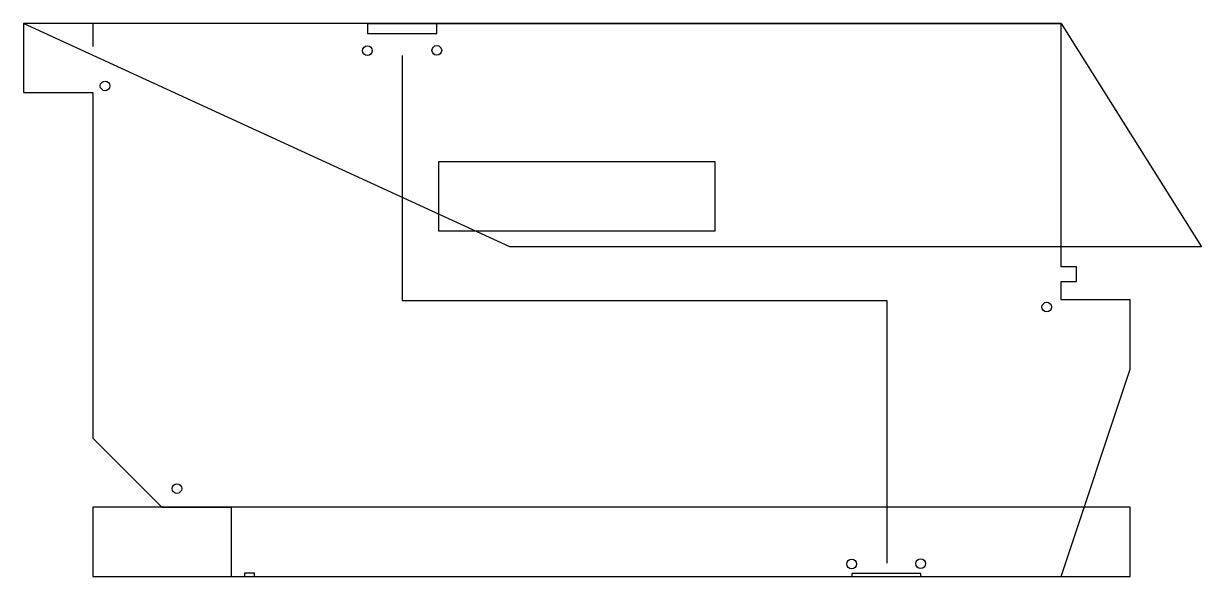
# Model space of a CAD drawing. Extents: x -5029 to 12000, y -3816 to 4185.
import ezdxf

# ---------------------------------------------------------------- set-up
doc = ezdxf.new("R2010")
doc.units = 0

msp = doc.modelspace()

# ---------------------------------------------------------------- linework, layer by layer
at = {"layer": 'avoid_zone', "color": 0}
msp.add_lwpolyline([(971, 2185), (971, 1185), (4971, 1185), (4971, 2185)], close=True, dxfattribs=at)
at = {"layer": 'drivable_zone', "color": 0}
for p, q in [((-29, 4185), (9971, 4185)), ((9971, 4185), (-29, 4185))]:
    msp.add_line(p, q, dxfattribs=at)
msp.add_lwpolyline([(-29, 4185), (-5029, 4185), (-5029, 3185), (-4029, 3185), (-4029, -1815), (-3029, -2815), (-2029, -2815), (-2029, -3815), (-1830, -3815), (-1830, -3763), (-1695, -3763), (-1695, -3816), (-1029, -3815), (9971, -3815), (10971, -815), (10971, 185), (9971, 185), (9971, 453), (10192, 453), (10192, 663), (9972, 663), (9971, 1185), (9971, 4185), (-29, 4185)], dxfattribs=at)
at = {"layer": 'exclusion_zone', "color": 0}
msp.add_lwpolyline([(10971, -2815), (-4029, -2815), (-4029, -3815), (10971, -3815)], close=True, dxfattribs=at)
at = {"layer": 'free_space', "color": 0}
msp.add_lwpolyline([(2000, 952), (-5029, 4185), (-5029, 3185), (-4029, 3185), (-4029, -1815), (-3029, -2815), (-2029, -2815), (-2029, -3815), (-1830, -3815), (-1830, -3763), (-1695, -3763), (-1695, -3816), (-1029, -3815), (9971, -3815), (10971, -815), (10971, 185), (9971, 185), (9971, 453), (10192, 453), (10192, 663), (9972, 663), (9971, 1185), (9971, 4185), (-29, 4185), (9971, 4185), (12000, 952)], close=True, dxfattribs=at)
at = {"layer": 'paths', "color": 0}
msp.add_lwpolyline([(443, 3723), (443, 175), (7453, 175), (7453, -3623)], dxfattribs=at)
at = {"layer": 'poles', "color": 0}
for centre in [(-57, 3792), (946, 3796), (-3850, 3283), (9764, 82), (-2812, -2544), (6943, -3635), (7942, -3630)]:
    msp.add_circle(centre, 70, dxfattribs=at)
at = {"layer": 'walls', "color": 0}
msp.add_line((-29, 4185), (9971, 4185), dxfattribs=at)
for points in [[(-29, 4185), (-5029, 4185), (-5029, 3185), (-4029, 3185), (-4029, -1815), (-3029, -2815), (-2029, -2815), (-2029, -3815), (-1830, -3815), (-1830, -3763), (-1695, -3763), (-1695, -3816), (-1029, -3815), (9971, -3815), (10971, -815), (10971, 185), (9971, 185), (9971, 453), (10192, 453), (10192, 663), (9972, 663), (9971, 1185), (9971, 4185), (-29, 4185)], [(-4029, 4180), (-4029, 3853)]]:
    msp.add_lwpolyline(points, dxfattribs=at)
for points in [[(-57, 4043), (946, 4043), (946, 4181), (-57, 4181)], [(6945, -3815), (7945, -3815), (7945, -3772), (6945, -3772)]]:
    msp.add_lwpolyline(points, close=True, dxfattribs=at)

doc.saveas('drawing.dxf')
